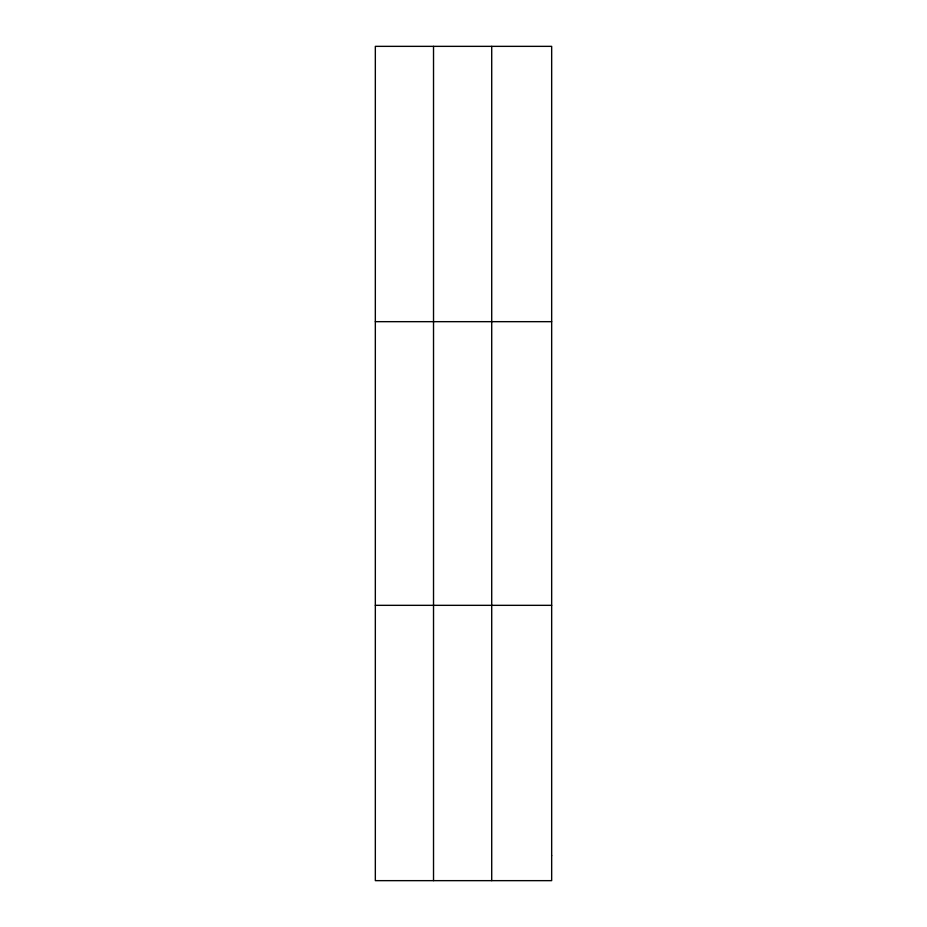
<?xml version="1.0" encoding="UTF-8"?>
<svg xmlns="http://www.w3.org/2000/svg" width="927" height="927" viewBox="0 0 927 927"><rect width="100%" height="100%" fill="white"/><g stroke="black" fill="none" stroke-linecap="round" stroke-linejoin="round"><path stroke-width="1.39" d="M433.523 46.35L433.523 880.65M491.716 46.35L491.716 880.65M375.331 321.669L551.669 321.669M375.331 605.331L551.669 605.331M551.669 855.621L551.669 880.65L375.331 880.65L375.331 46.35L551.669 46.35L551.669 855.621"/></g></svg>
